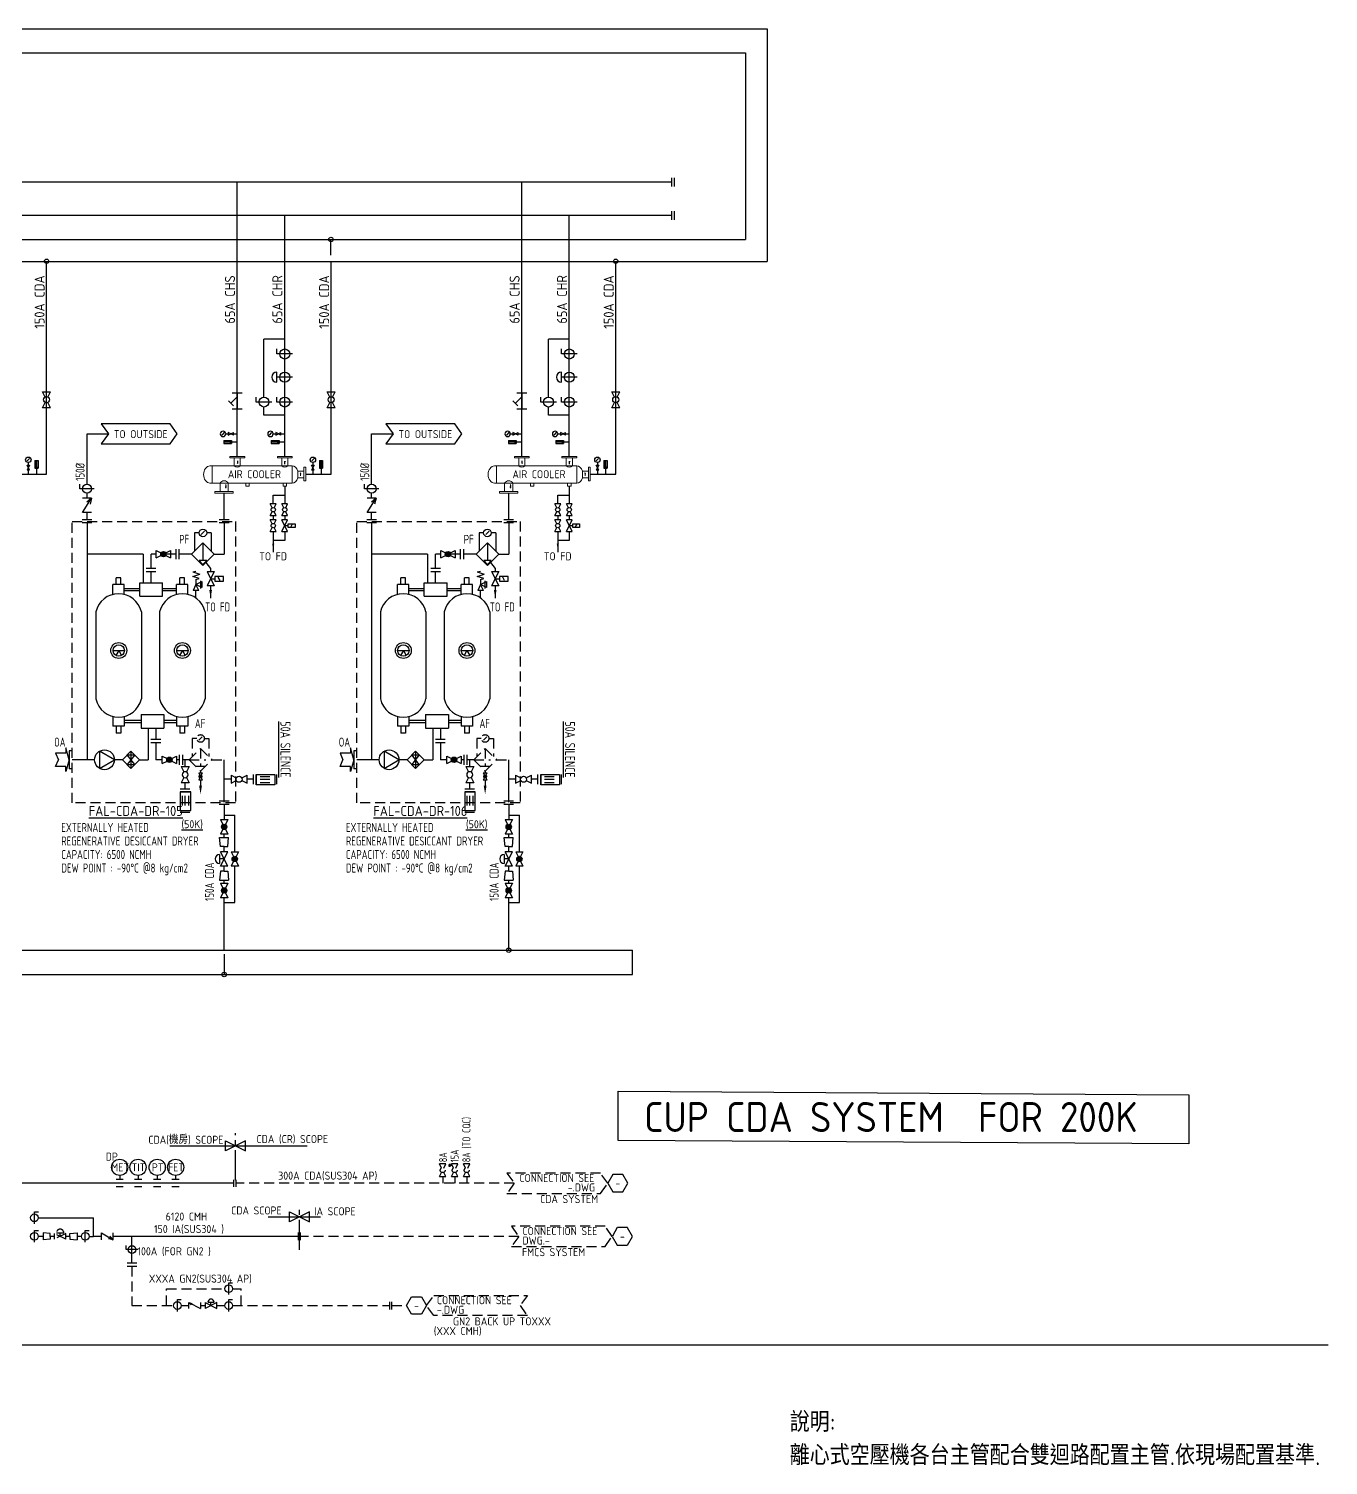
# Model space of a CAD drawing. Header units: millimetres. Extents: x -418 to 883, y -30 to 1351.
# Drawn here: x 301.4 to 626.2, y 702 to 1060.9 of the extents above; entities that cross this region are included whole.
import ezdxf
from ezdxf.enums import TextEntityAlignment as Align

# ---------------------------------------------------------------- set-up
doc = ezdxf.new("R2010")
doc.units = ezdxf.units.MM
doc.header["$LTSCALE"] = 10
for name, pattern in [('CENTER2', [1.125, 0.75, -0.125, 0.125, -0.125]), ('HIDDEN', [0.375, 0.25, -0.125]), ('PHANTOM', [2.5, 1.25, -0.25, 0.25, -0.25, 0.25, -0.25])]:
    doc.linetypes.add(name, pattern=pattern)
for name, color, linetype in [('00-1期設備+2A設備', 9, 'Continuous'), ('DETL-TXT', 4, 'Continuous'), ('G-SCOPE-MARK', 4, 'PHANTOM'), ('G-SCOPE-TEXT', 3, 'Continuous'), ('M-CWTR-VAVE', 2, 'Continuous'), ('m-eqpm-txt', 4, 'Continuous'), ('U-CDA-EQ', 22, 'Continuous'), ('U-CDA-EQ-P2', 9, 'Continuous'), ('U-CDA-EQ-TXT', 4, 'Continuous'), ('U-CDA-PIPE', 203, 'Continuous'), ('U-CDA-TXT', 3, 'Continuous'), ('U-CDA-TXT-01', 3, 'Continuous'), ('U-CDA-V', 2, 'Continuous'), ('U-CH-TXT', 3, 'Continuous'), ('U-CH-V', 2, 'Continuous'), ('U-CHW-S-PIPE', 152, 'Continuous'), ('U-CW-V', 3, 'Continuous'), ('utility', 1, 'Continuous')]:
    doc.layers.add(name, color=color, linetype=linetype)
doc.styles.add('AA-TXT', font='isocp.shx', dxfattribs={"bigfont": 'chineset.shx'})
doc.styles.get("Standard").update_dxf_attribs({"font": 'txt.shx', "bigfont": 'chineset.shx'})

# ---------------------------------------------------------------- blocks, each defined once
blk = doc.blocks.new('*U8')
for p, q in [((-25, -100), (-25, 100)), ((25, -100), (25, 100))]:
    blk.add_line(p, q)
blk = doc.blocks.new('*U10')
for p, q in [((0, -154), (0, 154)), ((0, 154), (101, 154))]:
    blk.add_line(p, q)
blk.add_circle((0, 0), 100)
blk = doc.blocks.new('*U11')
for p, q in [((-150, -75), (-150, 75)), ((-150, 75), (150, -75)), ((-150, 75), (-90, 25)), ((-150, 75), (-74, 57)), ((-90, 25), (-74, 57))]:
    blk.add_line(p, q)
blk.add_lwpolyline([(150, 75), (150, -75)])
blk = doc.blocks.new('*U9')
for p, q in [((-82, 86), (82, 86)), ((0, 0), (0, 86))]:
    blk.add_line(p, q)
for points in [[(-150, 75), (150, -75), (150, 75), (-150, -75)], [(-150, 75), (-150, -75)]]:
    blk.add_lwpolyline(points)
blk.add_arc((0, 86), 82, 0, 180)
blk = doc.blocks.new('A$Cf5804be8')
for p, q in [((1.23, 21.13), (1.41, 21.22)), ((1.93, 21.13), (1.23, 21.13)), ((1.11, 9.26), (1.82, 9.26)), ((1.82, 9.26), (1.64, 9.36))]:
    blk.add_line(p, q)
at = {"lineweight": 13}
for p, q in [((2.4, 2.4), (2.4, 2.92)), ((6.67, 2.4), (6.67, 2.92))]:
    blk.add_line(p, q, dxfattribs=at)
for points in [[(6.15, 25.87), (2.69, 25.87), (2.69, 26.34), (6.15, 26.34)], [(5.4, 25.87), (3.67, 25.87), (3.67, 24.38), (5.4, 24.38)], [(0, 19.89), (0.07, 19.89), (0.07, 22.3), (0, 22.3)], [(0.4, 22.94), (0.07, 22.94), (0.07, 19.25), (0.4, 19.25)], [(0.4, 20.34), (2.4, 20.34), (2.4, 21.85), (0.4, 21.85)], [(2.4, 22.98), (6.67, 22.98), (6.67, 22.98), (2.4, 22.98)], [(2.4, 2.92), (6.67, 2.92), (6.67, 22.98), (2.4, 22.98)], [(7.47, 20.67), (7.47, 21.52), (6.67, 21.52), (6.67, 20.67)], [(0.4, 11.08), (0.07, 11.08), (0.07, 7.38), (0.4, 7.38)], [(7.47, 11.38), (7.47, 12.22), (6.67, 12.22), (6.67, 11.38)], [(0, 8.03), (0.07, 8.03), (0.07, 10.43), (0, 10.43)], [(0.4, 8.47), (2.4, 8.47), (2.4, 9.99), (0.4, 9.99)], [(8.76, 3.65), (9.23, 3.65), (9.23, 8.24), (8.76, 8.24)], [(8.76, 4.92), (6.67, 4.92), (6.67, 6.99), (8.76, 6.99)]]:
    blk.add_lwpolyline(points, close=True, dxfattribs=at)
for centre, radius, start, end in [((1.56, 21.09), 1.13, 317.9999, 42.0001), ((1.56, 9.23), 1.13, 317.9999, 42.0001), ((7.35, 5.95), 1.24, 123.5153, 236.4847)]:
    blk.add_arc(centre, radius, start, end, dxfattribs=at)
for centre, major_axis, ratio, start_param, end_param in [((5.42, 23.17), (3.03, 0.06), 0.49682, 2.175171, 3.230259), ((3.67, 23.18), (-3.01, 0.06), 0.497223, 3.048092, 4.111036), ((4.54, 2.4), (2.13, 0), 0.751995, 3.141593, 6.283185)]:
    blk.add_ellipse(centre, major_axis=major_axis, ratio=ratio, start_param=start_param, end_param=end_param, dxfattribs=at)
at = {"linetype": 'Continuous', "style": 'AA-TXT'}
blk.add_text('AIR COOLER', height=2, rotation=90, dxfattribs=at).set_placement((5.46, 6.88))
at = {"lineweight": 13, "char_height": 0.16, "width": 2.545, "attachment_point": 1}
for s, insert in [('AIR IN', (4.12, 25.1)), ('AIR OUT', (7.02, 6.46))]:
    blk.add_mtext(s, dxfattribs=dict(at, insert=insert))
blk = doc.blocks.new('A$C589C2754')
at = {"layer": 'M-CWTR-VAVE', "color": 2}
for p, q in [((0, 2.5), (4, 0)), ((0, 0), (0, 2.5)), ((4, 0), (2.36, 0.44)), ((4, 0), (2.89, 1.28)), ((4, 0), (4, 2.5))]:
    blk.add_line(p, q, dxfattribs=at)
blk = doc.blocks.new('A$C05D23F1C')
at = {"layer": 'U-CW-V', "color": 2}
for p, q in [((1.25, 0), (1.25, 3.95)), ((1.25, 3.95), (2.5, 3.95))]:
    blk.add_line(p, q, dxfattribs=at)
blk.add_circle((1.25, 1.98), 1.25, dxfattribs=at)
blk = doc.blocks.new('A$C5D640173')
at = {"layer": 'U-CDA-V'}
for p, q in [((0, 0), (0, 2.72)), ((0.88, 0), (0.88, 2.72))]:
    blk.add_line(p, q, dxfattribs=at)
blk = doc.blocks.new('A$C63832B58')
at = {"layer": 'U-CH-V'}
for p, q in [((-0.63, 2.56), (-0.63, -0.46)), ((-0.63, 2.56), (-0.63, -0.46)), ((-0.63, 2.56), (0.63, 2.56)), ((-0.63, 2.56), (0.63, 2.56)), ((-0.25, 2.15), (0.25, 2.15)), ((-0.25, 2.15), (0.25, 2.15)), ((-0.25, 1.65), (0.25, 1.65)), ((-0.25, 1.65), (0.25, 1.65)), ((-0.25, 1.14), (0.25, 1.14)), ((-0.25, 1.14), (0.25, 1.14)), ((-0.25, 0.64), (0.25, 0.64)), ((-0.25, 0.64), (0.25, 0.64)), ((0, 2.29), (0, 0.22)), ((0, 2.29), (0, 0.22)), ((0.63, 2.56), (0.63, -0.46)), ((0.63, 2.56), (0.63, -0.46)), ((-0.63, -0.46), (0.63, -0.46)), ((-0.63, -0.46), (0.63, -0.46)), ((0, -0.46), (0, -2.69)), ((0, -0.46), (0, -2.69))]:
    blk.add_line(p, q, dxfattribs=at)
blk.add_circle((0, 0), 0.223, dxfattribs=at)
blk.add_circle((0, 0), 0.223, dxfattribs=at)
blk = doc.blocks.new('A$C66643FB5')
at = {"layer": 'U-CW-V', "color": 2}
for p, q in [((0.6, 5.11), (1.52, 6.03)), ((1.56, 3.5), (0.56, 1.5)), ((1.56, 1.5), (0.56, 3.5)), ((0.56, 3.5), (1.56, 3.5)), ((1.56, 1.5), (0.56, 1.5)), ((1.06, 4.51), (1.06, 3.5)), ((1.06, 1.5), (1.06, 0))]:
    blk.add_line(p, q, dxfattribs=at)
blk.add_circle((1.06, 5.57), 1.06, dxfattribs=at)
blk = doc.blocks.new('A$Cf42c5496')
at = {"layer": 'U-CDA-EQ'}
h = blk.add_hatch(color=22, dxfattribs=at)
edge = h.paths.add_edge_path()
edge.add_arc((-18.05, -8.19), 0.675, 0, 360)
h = blk.add_hatch(color=22, dxfattribs=at)
edge = h.paths.add_edge_path()
edge.add_arc((-16.55, -59.56), 0.675, 0, 360)
at = {"layer": 'U-CDA-EQ', "linetype": 'HIDDEN'}
h = blk.add_hatch(color=22, dxfattribs=at)
edge = h.paths.add_edge_path()
edge.add_arc((-8.78, -63.72), 0.337, 0, 360)
at = {"layer": 'U-CDA-V'}
h = blk.add_hatch(color=256, dxfattribs=at)
edge = h.paths.add_edge_path()
edge.add_arc((-2.87, -76.32), 0.675, 0, 360)
h = blk.add_hatch(color=256, dxfattribs=at)
edge = h.paths.add_edge_path()
edge.add_arc((-0.21, -84.33), 0.675, 0, 360)
h = blk.add_hatch(color=256, dxfattribs=at)
edge = h.paths.add_edge_path()
edge.add_arc((-2.87, -92.21), 0.675, 0, 360)
at = {"layer": 'DETL-TXT'}
blk.add_lwpolyline([(-14.58, 21.87), (-16.38, 24.39), (-33.6, 24.39), (-31.8, 21.87), (-33.6, 19.35), (-16.38, 19.35), (-14.58, 21.87)], dxfattribs=at)
at = {"layer": 'U-CDA-EQ'}
for p, q in [((12.27, 8.78), (12.27, 4.35)), ((9.39, 1.47), (9.39, 0.39)), ((12.27, 1.47), (12.27, 0.39)), ((9.39, -2.49), (9.39, -7.67)), ((12.27, -2.49), (12.27, -4.74)), ((12.27, -4.74), (9.39, -4.74))]:
    blk.add_line(p, q, dxfattribs=at)
at = {"layer": 'U-CDA-EQ', "color": 22, "linetype": 'HIDDEN'}
for p, q in [((-40.87, -70.32), (-40.87, 0)), ((-40.87, 0), (0, 0)), ((0, 0), (0, -70.32)), ((-9.19, -54.65), (-8.36, -53.83)), ((-11.63, -59.56), (-8.78, -56.71)), ((-10.84, -54.24), (-10.84, -58.78)), ((-9.73, -54.24), (-10.84, -54.24)), ((-8.78, -56.71), (-8.78, -61.18)), ((-8.78, -56.71), (-5.93, -59.56)), ((-7.82, -54.24), (-6.71, -54.24)), ((-6.71, -54.24), (-6.71, -58.78)), ((-11.63, -59.56), (-7.41, -59.56)), ((-11.63, -59.56), (-8.78, -62.41)), ((-8.78, -62.41), (-5.93, -59.56)), ((-5.93, -59.56), (-2.87, -59.56)), ((-10.01, -61.18), (-7.54, -61.18)), ((-9.23, -62.82), (-8.93, -63.42)), ((-9.23, -62.82), (-8.33, -62.82)), ((-8.93, -64.02), (-9.23, -64.62)), ((-8.78, -62.41), (-8.78, -62.82)), ((-8.33, -62.82), (-8.62, -63.42)), ((-8.62, -64.02), (-8.33, -64.62)), ((-8.33, -64.62), (-9.23, -64.62)), ((-8.78, -64.62), (-8.78, -65.99)), ((0, -70.32), (-40.87, -70.32))]:
    blk.add_line(p, q, dxfattribs=at)
at = {"layer": 'U-CDA-EQ', "color": 22}
for p, q in [((-37.14, -0.21), (-37.14, -59.56)), ((-10.25, -2.87), (-10.25, -7.4)), ((-9.15, -2.87), (-10.25, -2.87)), ((-8.6, -3.28), (-7.77, -2.45)), ((-6.12, -2.87), (-7.23, -2.87)), ((-6.12, -2.87), (-6.12, -7.4)), ((-2.87, -0.21), (-2.87, -8.19)), ((-14.9, -9.41), (-14.9, -6.97)), ((-14.1, -9.41), (-14.1, -6.97)), ((-8.19, -5.34), (-11.04, -8.19)), ((-5.34, -8.19), (-8.19, -5.34)), ((-8.19, -5.34), (-8.19, -9.8)), ((-23.15, -8.19), (-37.14, -8.19)), ((-23.15, -8.19), (-23.15, -15.31)), ((-21.15, -11.81), (-21.15, -8.19)), ((-19.85, -8.19), (-21.15, -8.19)), ((-19.85, -9.09), (-19.85, -7.29)), ((-19.85, -7.29), (-18.66, -7.89)), ((-19.85, -9.09), (-18.66, -8.49)), ((-14.9, -8.19), (-18.26, -8.19)), ((-17.45, -7.89), (-16.25, -7.29)), ((-17.45, -8.49), (-16.25, -9.09)), ((-16.25, -7.29), (-16.25, -9.09)), ((-11.04, -8.19), (-14.1, -8.19)), ((-8.19, -11.04), (-11.04, -8.19)), ((-7.24, -9.8), (-9.14, -9.8)), ((-9.14, -9.8), (-8.19, -10.75)), ((-5.34, -8.19), (-8.19, -11.04)), ((-7.24, -9.8), (-8.19, -10.75)), ((-7.44, -10.29), (-6.25, -11.73)), ((-5.34, -8.19), (-2.87, -8.19)), ((-29.83, -15.79), (-29.83, -14.08)), ((-28.69, -14.08), (-29.83, -14.08)), ((-28.69, -15.79), (-28.69, -14.08)), ((-19.92, -11.81), (-22.37, -11.81)), ((-19.92, -12.6), (-22.37, -12.6)), ((-21.15, -15.31), (-21.15, -12.6)), ((-13.91, -15.79), (-13.91, -14.08)), ((-12.78, -14.08), (-13.91, -14.08)), ((-12.78, -15.79), (-12.78, -14.08)), ((-10.73, -12.64), (-9.92, -12.4)), ((-10.73, -12.64), (-8.99, -13.19)), ((-10.73, -13.75), (-8.99, -13.19)), ((-9.1, -14.31), (-10.73, -13.75)), ((-9.91, -14.55), (-9.1, -14.31)), ((-5.35, -12.52), (-7.15, -16.12)), ((-7.15, -12.52), (-5.35, -16.12)), ((-7.15, -12.52), (-5.35, -12.52)), ((-6.25, -11.73), (-6.25, -12.52)), ((-6.25, -14.32), (-5.17, -14.32)), ((-3.02, -13.73), (-5.17, -13.73)), ((-5.17, -13.73), (-5.17, -14.92)), ((-3.9, -14.76), (-4.38, -13.93)), ((-3.02, -14.92), (-3.02, -13.73)), ((-30.68, -18.24), (-30.68, -15.79)), ((-27.84, -15.79), (-30.68, -15.79)), ((-27.84, -18.24), (-27.84, -15.79)), ((-27.84, -16.73), (-23.99, -16.73)), ((-27.84, -17.3), (-23.99, -17.3)), ((-23.99, -15.31), (-18.3, -15.31)), ((-23.99, -18.72), (-23.99, -15.31)), ((-18.3, -18.72), (-18.3, -15.31)), ((-18.3, -16.73), (-14.77, -16.73)), ((-18.3, -17.3), (-14.77, -17.3)), ((-14.77, -18.24), (-14.77, -15.79)), ((-11.92, -15.79), (-14.77, -15.79)), ((-11.92, -18.24), (-11.92, -15.79)), ((-9.91, -15.78), (-10.64, -17.23)), ((-9.19, -17.23), (-10.64, -17.23)), ((-9.91, -14.55), (-9.91, -15.78)), ((-9.91, -15.78), (-8.46, -15.06)), ((-9.19, -17.23), (-9.91, -15.78)), ((-8.46, -16.51), (-9.91, -15.78)), ((-9.91, -19.15), (-9.91, -17.23)), ((-8.82, -14.87), (-8.82, -16.75)), ((-8.46, -15.06), (-8.46, -16.51)), ((-5.35, -16.12), (-7.15, -16.12)), ((-6.25, -16.12), (-6.25, -19.19)), ((-5.17, -14.92), (-3.02, -14.92)), ((-23.99, -18.72), (-18.3, -18.72)), ((-34.95, -22.61), (-34.95, -44.36)), ((-23.57, -22.61), (-23.57, -44.36)), ((-19, -22.61), (-19, -44.36)), ((-7.62, -22.61), (-7.62, -44.36)), ((-30.64, -32.25), (-27.8, -32.25)), ((-29.22, -32.25), (-29.93, -33.49)), ((-29.22, -32.25), (-28.51, -33.49)), ((-14.73, -32.25), (-11.88, -32.25)), ((-13.31, -32.25), (-14.02, -33.49)), ((-13.31, -32.25), (-12.6, -33.49)), ((-30.68, -48.74), (-30.68, -51.19)), ((-27.84, -48.74), (-27.84, -51.19)), ((-27.84, -49.68), (-23.65, -49.68)), ((-23.65, -48.26), (-17.96, -48.26)), ((-23.65, -48.26), (-23.65, -51.67)), ((-17.96, -48.26), (-17.96, -51.67)), ((-17.96, -49.68), (-14.77, -49.68)), ((-14.77, -48.74), (-14.77, -51.19)), ((-11.92, -48.74), (-11.92, -51.19)), ((-27.84, -51.19), (-30.68, -51.19)), ((-29.83, -51.19), (-29.83, -52.9)), ((-28.69, -52.9), (-29.83, -52.9)), ((-28.69, -51.19), (-28.69, -52.9)), ((-27.84, -50.25), (-23.65, -50.25)), ((-23.65, -51.67), (-17.96, -51.67)), ((-21.83, -51.67), (-21.83, -59.56)), ((-19.96, -51.67), (-19.96, -54.5)), ((-17.96, -50.25), (-14.77, -50.25)), ((-11.92, -51.19), (-14.77, -51.19)), ((-13.91, -51.19), (-13.91, -52.9)), ((-12.78, -52.9), (-13.91, -52.9)), ((-12.78, -51.19), (-12.78, -52.9)), ((-42.43, -56.61), (-42.43, -57.92)), ((-41.63, -59.56), (-42.43, -56.61)), ((-40.87, -57.29), (-41.63, -57.29)), ((-41.63, -57.29), (-41.63, -61.84)), ((-18.74, -54.5), (-21.18, -54.5)), ((-18.74, -55.29), (-21.18, -55.29)), ((-19.96, -55.29), (-19.96, -59.56)), ((-42.43, -57.92), (-45, -57.92)), ((-45, -57.92), (-44.32, -59.56)), ((-45, -61.21), (-44.32, -59.56)), ((-41.63, -59.56), (-42.43, -62.52)), ((-35.25, -59.56), (-40.87, -59.56)), ((-28.3, -59.56), (-30.32, -59.56)), ((-28.3, -59.56), (-26.17, -57.43)), ((-28.3, -59.56), (-26.17, -61.7)), ((-27.09, -58.35), (-25.24, -58.35)), ((-25.24, -60.78), (-27.09, -58.35)), ((-25.24, -58.35), (-27.09, -60.78)), ((-27.09, -60.78), (-25.24, -60.78)), ((-26.17, -57.43), (-26.17, -61.7)), ((-26.17, -57.43), (-24.03, -59.56)), ((-26.17, -61.7), (-24.03, -59.56)), ((-24.03, -59.56), (-21.83, -59.56)), ((-18.35, -59.56), (-19.96, -59.56)), ((-18.35, -58.66), (-17.15, -59.26)), ((-18.35, -60.46), (-18.35, -58.66)), ((-18.35, -60.46), (-17.15, -59.87)), ((-15.94, -59.26), (-14.75, -58.66)), ((-15.94, -59.87), (-14.75, -60.46)), ((-14.75, -58.66), (-14.75, -60.46)), ((-14.02, -59.56), (-14.75, -59.56)), ((-14.02, -60.79), (-14.02, -58.34)), ((-13.23, -60.79), (-13.23, -58.34)), ((-11.63, -59.56), (-13.23, -59.56)), ((-2.87, -70.11), (-2.87, -59.56)), ((-42.43, -61.21), (-45, -61.21)), ((-42.43, -62.52), (-42.43, -61.21)), ((-40.87, -61.84), (-41.63, -61.84))]:
    blk.add_line(p, q, dxfattribs=at)
at = {"layer": 'U-CDA-EQ'}
blk.add_lwpolyline([(9.39, 4.35), (9.39, 6.51), (12.27, 6.51)], dxfattribs=at)
blk.add_lwpolyline([(9.39, -7.17, 0, 0.531, 0), (9.39, -5.57, 0, 0, 0)], format="xyseb", dxfattribs=at)
at = {"layer": 'U-CDA-EQ', "color": 22}
blk.add_lwpolyline([(-6.25, -19.16, 0, 0.664, 0), (-6.25, -17.17, 0, 0, 0)], format="xyseb", dxfattribs=at)
blk.add_lwpolyline([(-30.32, -59.56), (-34.02, -57.43), (-34.02, -61.7)], close=True, dxfattribs=at)
at = {"layer": 'U-CDA-EQ', "color": 22, "linetype": 'HIDDEN'}
blk.add_lwpolyline([(-8.78, -68.15, 0, 0.72, 0), (-8.78, -65.99, 0, 0, 0)], format="xyseb", dxfattribs=at)
at = {"layer": 'U-CDA-EQ', "color": 22}
for centre, radius in [((-8.19, -2.87), 0.956), ((-18.05, -8.19), 0.675), ((-29.22, -32.25), 1.99), ((-29.22, -32.25), 1.42), ((-13.31, -32.25), 1.99), ((-13.31, -32.25), 1.42), ((-32.78, -59.56), 2.47), ((-16.55, -59.56), 0.675)]:
    blk.add_circle(centre, radius, dxfattribs=at)
at = {"layer": 'U-CDA-EQ', "color": 22, "linetype": 'HIDDEN'}
for centre, radius in [((-8.78, -54.24), 0.956), ((-8.78, -63.72), 0.337)]:
    blk.add_circle(centre, radius, dxfattribs=at)
at = {"layer": 'U-CDA-EQ', "color": 22}
for centre, start, end in [((-29.26, -23.89), 12.6804, 167.3196), ((-13.31, -23.89), 12.6804, 167.3196), ((-29.26, -43.08), 192.6804, 347.3196), ((-13.31, -43.08), 192.6804, 347.3196)]:
    blk.add_arc(centre, 5.83, start, end, dxfattribs=at)
at = {"layer": 'U-CDA-PIPE'}
for p, q in [((23.87, 11.83), (23.87, 64.94)), ((17.52, 11.83), (23.87, 11.83)), ((-2.87, 0.4), (-2.87, 7.02)), ((-2.87, -70.72), (-2.87, -74.52)), ((-2.87, -73.42), (-0.17, -73.42)), ((-0.17, -82.53), (-0.17, -73.42)), ((-2.87, -79), (-2.87, -78.12)), ((-2.87, -82.53), (-2.87, -81.25)), ((-2.87, -87.41), (-2.87, -86.13)), ((-0.17, -95.24), (-0.17, -86.13)), ((-2.87, -90.41), (-2.87, -89.66)), ((-2.87, -107.13), (-2.87, -94.01)), ((-2.87, -95.24), (-0.17, -95.24))]:
    blk.add_line(p, q, dxfattribs=at)
at = {"layer": 'U-CDA-PIPE', "color": 3}
for p, q in [((-37.14, 9.27), (-37.14, 21.87)), ((-37.14, 21.87), (-31.8, 21.87)), ((-37.14, 5.81), (-37.14, 7.02)), ((-37.14, 0.4), (-37.14, 2.21))]:
    blk.add_line(p, q, dxfattribs=at)
at = {"layer": 'U-CDA-V'}
for p, q in [((23.54, 31.07), (22.87, 32.4)), ((22.87, 32.4), (24.87, 32.4)), ((24.21, 31.07), (24.87, 32.4)), ((-1.82, 30.15), (-0.56, 28.88)), ((-1.82, 30.15), (-0.56, 28.88)), ((0.4, 31.1), (-1.19, 29.52)), ((1.65, 32.02), (-0.83, 32.02)), ((0.4, 32.02), (0.4, 28.02)), ((22.87, 28.4), (23.54, 29.72)), ((24.87, 28.4), (24.21, 29.72)), ((1.65, 28.02), (-0.83, 28.02)), ((24.87, 28.4), (22.87, 28.4)), ((9.15, 3.39), (8.67, 4.35)), ((10.11, 4.35), (8.67, 4.35)), ((9.64, 3.39), (10.11, 4.35)), ((12.99, 4.35), (11.55, 4.35)), ((12.03, 3.39), (11.55, 4.35)), ((12.52, 3.39), (12.99, 4.35)), ((8.67, 1.47), (9.15, 2.42)), ((8.67, 1.47), (10.11, 1.47)), ((10.11, 0.39), (8.67, 0.39)), ((9.15, -0.57), (8.67, 0.39)), ((10.11, 1.47), (9.64, 2.42)), ((9.64, -0.57), (10.11, 0.39)), ((11.55, 1.47), (12.03, 2.42)), ((11.55, 1.47), (12.99, 1.47)), ((12.99, -2.49), (11.55, 0.39)), ((11.55, -2.49), (12.99, 0.39)), ((12.99, 0.39), (11.55, 0.39)), ((12.99, 1.47), (12.52, 2.42)), ((8.67, -2.49), (9.15, -1.54)), ((8.67, -2.49), (10.11, -2.49)), ((10.11, -2.49), (9.64, -1.54)), ((11.55, -2.49), (12.99, -2.49)), ((12.27, -1.05), (13.14, -1.05)), ((13.14, -0.58), (14.85, -0.58)), ((13.14, -1.53), (13.14, -0.58)), ((14.85, -1.53), (13.14, -1.53)), ((14.15, -0.7), (13.77, -1.36)), ((14.85, -0.58), (14.85, -1.53)), ((-3.77, -74.52), (-3.18, -75.72)), ((-3.77, -74.52), (-1.97, -74.52)), ((-1.97, -74.52), (-2.57, -75.72)), ((-3.18, -76.92), (-3.77, -78.12)), ((-1.97, -78.12), (-3.77, -78.12)), ((-2.57, -76.92), (-1.97, -78.12)), ((-3.78, -81.25), (-4, -79)), ((-4, -79), (-1.75, -79)), ((-2.87, -81.25), (-3.78, -81.25)), ((-3.77, -86.13), (-1.97, -82.53)), ((-1.97, -86.13), (-3.77, -82.53)), ((-3.77, -82.53), (-3.77, -82.53)), ((-1.97, -82.53), (-3.77, -82.53)), ((-2.87, -81.25), (-1.97, -81.25)), ((-1.97, -81.25), (-1.75, -79)), ((-1.11, -82.53), (0.69, -82.53)), ((-1.11, -82.53), (-0.51, -83.73)), ((0.69, -82.53), (0.1, -83.73)), ((-4.01, -83.21), (-4.01, -85.47)), ((-2.87, -84.33), (-4.01, -84.33)), ((-1.97, -86.13), (-3.77, -86.13)), ((-0.51, -84.93), (-1.11, -86.13)), ((0.69, -86.13), (-1.11, -86.13)), ((0.1, -84.93), (0.69, -86.13)), ((-3.78, -87.41), (-4, -89.66)), ((-4, -89.66), (-1.75, -89.66)), ((-2.87, -87.41), (-3.78, -87.41)), ((-2.87, -87.41), (-1.97, -87.41)), ((-1.97, -87.41), (-1.75, -89.66)), ((-3.77, -90.41), (-1.97, -90.41)), ((-3.77, -90.41), (-3.18, -91.6)), ((-3.18, -92.81), (-3.77, -94.01)), ((-1.97, -90.41), (-2.57, -91.6)), ((-2.57, -92.81), (-1.97, -94.01)), ((-1.97, -94.01), (-3.77, -94.01))]:
    blk.add_line(p, q, dxfattribs=at)
for centre, radius in [((23.87, 30.4), 0.75), ((9.39, 2.91), 0.54), ((12.27, 2.91), 0.54), ((9.39, -1.05), 0.54), ((-2.87, -76.32), 0.675), ((-0.21, -84.33), 0.675), ((-2.87, -92.21), 0.675)]:
    blk.add_circle(centre, radius, dxfattribs=at)
blk.add_arc((-4.01, -84.34), 1.13, 90, 270, dxfattribs=at)
at = {"layer": 'U-CHW-S-PIPE'}
for p, q in [((0.41, 16.25), (0.41, 84.76)), ((12.27, 16.25), (12.27, 76.43)), ((7.08, 31.07), (7.08, 45.51)), ((12.27, 45.51), (7.08, 45.51)), ((7.08, 26.55), (7.08, 28.57)), ((12.27, 26.55), (7.08, 26.55))]:
    blk.add_line(p, q, dxfattribs=at)
at = {"layer": 'U-CW-V', "color": 2}
for p, q in [((10.3, 34.78), (10.3, 37.29)), ((14.25, 36.03), (10.3, 36.03))]:
    blk.add_line(p, q, dxfattribs=at)
blk.add_circle((12.27, 36.03), 1.25, dxfattribs=at)
blk.add_arc((10.3, 36.03), 1.25, 90, 270, dxfattribs=at)
at = {"layer": 'U-CDA-EQ', "rotation": 270}
blk.add_blockref('A$Cf5804be8', (-8.82, 16.25), dxfattribs=at)
at = {"layer": 'U-CDA-TXT', "yscale": 0.9000000000000044, "rotation": 90}
for name, p, xscale, zscale in [('A$C05D23F1C', (-35.36, 7.02), 0.9000000000000044, 0.9000000000000044), ('A$C589C2754', (-36.01, 2.21), 0.9000000000000044, 0.9000000000000044), ('A$C5D640173', (-35.92, -0.4), 0.9000000000000044, 0.9000000000000044), ('A$C5D640173', (-1.65, -0.4), 0.9000000000000044, 0.9000000000000044), ('A$C5D640173', (-1.65, -69.92), -0.9000000000000044, 0.9000000000000015)]:
    blk.add_blockref(name, p, dxfattribs=dict(at, xscale=xscale, zscale=zscale))
at = {"layer": 'U-CDA-V', "linetype": 'HIDDEN', "rotation": 90}
for p in [(14.25, 40.57), (9.06, 28.57), (14.25, 28.57)]:
    blk.add_blockref('A$C05D23F1C', p, dxfattribs=at)
at = {"layer": 'U-CDA-V', "xscale": -0.6399999999999879, "yscale": 0.6399999999999879, "zscale": 0.6399999999999864, "rotation": 90}
for name, p in [('A$C66643FB5', (0.41, 22.55)), ('A$C66643FB5', (12.27, 22.55)), ('A$C63832B58', (-1.31, 19.84)), ('A$C63832B58', (10.55, 19.84))]:
    blk.add_blockref(name, p, dxfattribs=at)
at = {"layer": 'U-CDA-V', "xscale": 0.6399999999999864, "yscale": 0.6399999999999864, "zscale": 0.6399999999999864}
for name, p in [('A$C66643FB5', (18.63, 11.83)), ('A$C63832B58', (21.34, 13.55))]:
    blk.add_blockref(name, p, dxfattribs=at)
at = {"layer": 'U-CDA-EQ', "color": 22, "style": 'AA-TXT', "width": 0.8}
for s, p in [('PF', (-14.12, -5.61)), ('TO FD', (-7.62, -22.5)), ('OA', (-45.37, -56.27))]:
    blk.add_text(s, height=2.25, dxfattribs=at).set_placement(p)
blk.add_text('AF', height=2.25, dxfattribs=at).set_placement((-8.88, -50.48), align=Align.MIDDLE_CENTER)
at = {"layer": 'U-CDA-EQ-TXT', "color": 3, "style": 'AA-TXT', "width": 0.8}
for s, p in [('EXTERNALLY HEATED', (-43.58, -77.6)), ('REGENERATIVE DESICCANT DRYER', (-43.58, -80.98)), ('CAPACITY: 6500 NCMH', (-43.58, -84.35)), ('DEW POINT : -90%%DC @8 kg/cm2', (-43.58, -87.73))]:
    blk.add_text(s, height=2.25, dxfattribs=at).set_placement(p)
at = {"layer": 'U-CDA-TXT', "linetype": 'Continuous', "style": 'AA-TXT'}
blk.add_text('TO OUTSIDE', height=2, dxfattribs=at).set_placement((-30.45, 20.8))
at = {"layer": 'U-CDA-TXT', "style": 'AA-TXT', "width": 0.8}
blk.add_text('150%%C', height=2.25, rotation=90, dxfattribs=at).set_placement((-37.75, 10.14))
blk.add_text('150A CDA', height=2.25, rotation=90, dxfattribs=at).set_placement((-6.53, -90.03), align=Align.MIDDLE_CENTER)
at = {"layer": 'U-CDA-TXT-01', "style": 'AA-TXT'}
for s, p in [('65A CHS', (-0.16, 49.41)), ('65A CHR', (11.69, 49.4)), ('150A CDA', (23.37, 48.14))]:
    blk.add_text(s, height=2.5, rotation=90, dxfattribs=at).set_placement(p)
at = {"layer": 'U-CH-TXT', "style": 'AA-TXT'}
blk.add_text('TO FD', height=2, dxfattribs=at).set_placement((5.9, -9.72))
blk = doc.blocks.new('A$C8d007237')
at = {"layer": '00-1期設備+2A設備', "color": 1}
for p, q in [((1.68, 1.39), (0, 1.39)), ((1.71, 2.39), (3.04, 1.73)), ((1.71, 2.39), (1.71, 0.39)), ((1.71, 0.39), (3.04, 1.06)), ((4.38, 1.73), (5.71, 2.39)), ((4.38, 1.06), (5.71, 0.39)), ((5.71, 0.39), (5.71, 2.39)), ((7.21, 1.39), (5.71, 1.39)), ((7.21, 2.61), (7.21, 0.18)), ((8, 2.61), (8, 0.18)), ((13.07, 2.61), (13.07, 0.18))]:
    blk.add_line(p, q, dxfattribs=at)
at = {"layer": '00-1期設備+2A設備'}
for p, q in [((8.97, 2.11), (11.4, 2.11)), ((8.97, 1.43), (11.4, 1.43)), ((8.97, 0.59), (11.4, 0.59))]:
    blk.add_line(p, q, dxfattribs=at)
at = {"layer": '00-1期設備+2A設備', "color": 1}
blk.add_lwpolyline([(8, 2.61), (12.69, 2.61), (12.69, 0), (8, 0)], close=True, dxfattribs=at)
blk.add_circle((3.71, 1.39), 0.75, dxfattribs=at)
blk = doc.blocks.new('A$C50ef0352')
at = {"layer": '00-1期設備+2A設備', "xscale": -1, "rotation": 89.99999649708444}
blk.add_blockref('A$C8d007237', (-11.23, 10.75), dxfattribs=at)
at = {"layer": '00-1期設備+2A設備'}
blk.add_blockref('A$C8d007237', (-2.87, 4.51), dxfattribs=at)
at = {"layer": '00-1期設備+2A設備', "color": 1, "style": 'AA-TXT', "width": 0.8}
blk.add_text('%%U50A SILENCE', height=2.5, rotation=270, dxfattribs=at).set_placement((11.21, 20.34))

msp = doc.modelspace()

# ---------------------------------------------------------------- linework, layer by layer
at = {"layer": 'G-SCOPE-MARK', "linetype": 'CENTER2'}
for p, q in [((353.1, 773.23), (353.1, 785.03)), ((369.1, 755.84), (369.1, 766.36))]:
    msp.add_line(p, q, dxfattribs=at)
at = {"layer": 'G-SCOPE-MARK', "linetype": 'Continuous'}
for p, q in [((336.71, 781.87), (371, 781.87)), ((361.21, 764.06), (374.32, 764.06))]:
    msp.add_line(p, q, dxfattribs=at)
for points in [[(355.6, 783.12), (350.6, 780.62), (350.6, 783.12), (355.6, 780.62)], [(371.6, 765.31), (366.6, 762.81), (366.6, 765.31), (371.6, 762.81)]]:
    msp.add_lwpolyline(points, close=True, dxfattribs=at)
at = {"layer": 'U-CDA-EQ-P2', "color": 1}
msp.add_line((-49.94, 732.14), (626.25, 732.14), dxfattribs=at)
at = {"layer": 'U-CDA-PIPE'}
for p, q in [((33.19, 1060.92), (485.99, 1060.92)), ((485.99, 1060.92), (485.99, 1002.78)), ((27.81, 1054.92), (480.61, 1054.92)), ((480.61, 1054.92), (480.61, 1008.27)), ((22.77, 1008.27), (480.61, 1008.27)), ((376.94, 1004.35), (376.94, 1008.27)), ((22.77, 1002.78), (485.99, 1002.78)), ((-1.16, 830.71), (452.36, 830.71)), ((350.25, 829.68), (350.25, 824.64)), ((452.36, 824.64), (452.36, 830.71)), ((2.84, 824.64), (452.36, 824.64)), ((352.61, 772.48), (104.88, 772.48)), ((303.79, 763.85), (317.56, 763.85)), ((317.56, 759.21), (317.56, 763.85)), ((316.48, 759.21), (317.56, 759.21)), ((319.6, 759.21), (317.56, 759.21)), ((323.56, 759.21), (322.48, 759.21)), ((368.83, 759.21), (323.56, 759.21)), ((327.21, 752.5), (327.21, 759.21))]:
    msp.add_line(p, q, dxfattribs=at)
at = {"layer": 'U-CDA-PIPE', "color": 1, "linetype": 'HIDDEN'}
for p, q in [((405.67, 777.33), (404.07, 777.33)), ((404.6, 776.26), (404.07, 777.33)), ((405.14, 776.26), (405.67, 777.33)), ((406.83, 777.18), (406.51, 777.18)), ((406.51, 776.67), (406.51, 777.18)), ((406.83, 776.67), (406.51, 776.67)), ((407.27, 776.93), (406.65, 776.93)), ((407.6, 776.26), (407.07, 777.33)), ((408.67, 777.33), (407.07, 777.33)), ((408.14, 776.26), (408.67, 777.33)), ((411.67, 777.33), (410.07, 777.33)), ((410.6, 776.26), (410.07, 777.33)), ((411.14, 776.26), (411.67, 777.33)), ((422.74, 772.48), (353.18, 772.48)), ((404.07, 774.13), (404.6, 775.19)), ((404.07, 774.13), (405.67, 774.13)), ((404.87, 774.13), (404.87, 772.48)), ((405.67, 774.13), (405.14, 775.19)), ((407.07, 774.13), (407.6, 775.19)), ((407.07, 774.13), (408.67, 774.13)), ((407.87, 774.13), (407.87, 772.48)), ((408.67, 774.13), (408.14, 775.19)), ((410.07, 774.13), (410.6, 775.19)), ((410.07, 774.13), (411.67, 774.13)), ((410.87, 774.13), (410.87, 772.48)), ((411.67, 774.13), (411.14, 775.19)), ((304.98, 759.21), (303.79, 759.21)), ((304.98, 760.12), (304.98, 758.31)), ((306.78, 759.94), (304.98, 760.12)), ((306.78, 758.49), (304.98, 758.31)), ((306.78, 759.21), (306.78, 759.94)), ((306.78, 759.21), (306.78, 758.49)), ((307.8, 759.21), (306.78, 759.21)), ((310.68, 759.93), (307.8, 758.49)), ((310.68, 758.49), (307.8, 759.93)), ((307.8, 758.49), (307.8, 759.93)), ((308.34, 760.12), (310.16, 760.12)), ((309.24, 759.21), (309.24, 760.12)), ((310.68, 758.49), (310.68, 759.93)), ((311.71, 759.21), (310.68, 759.21)), ((311.71, 759.94), (313.51, 760.12)), ((311.71, 759.21), (311.71, 759.94)), ((311.71, 759.21), (311.71, 758.49)), ((311.71, 758.49), (313.51, 758.31)), ((313.51, 760.12), (313.51, 758.31)), ((314.56, 759.21), (313.51, 759.21)), ((423.87, 759.21), (369.31, 759.21)), ((327.21, 751.71), (327.21, 741.93)), ((335.84, 746.14), (350.43, 746.14)), ((335.84, 741.93), (335.84, 746.14)), ((352.35, 746.14), (354.53, 746.14)), ((354.53, 741.93), (354.53, 746.14)), ((327.21, 741.93), (337.61, 741.93)), ((339.53, 741.93), (341.45, 741.93)), ((344.33, 741.93), (345.52, 741.93)), ((348.4, 741.93), (350.43, 741.93)), ((352.35, 741.93), (391.65, 741.93)), ((392.13, 741.93), (395.8, 741.93))]:
    msp.add_line(p, q, dxfattribs=at)
for points in [[(446.14, 772.48), (444.34, 775), (420.94, 775), (422.74, 772.48), (420.94, 769.96), (444.34, 769.96), (446.14, 772.48)], [(447.27, 759.21), (445.47, 761.73), (422.07, 761.73), (423.87, 759.21), (422.07, 756.69), (445.47, 756.69), (447.27, 759.21)], [(400.84, 741.93), (402.64, 744.45), (426.04, 744.45), (424.24, 741.93), (426.04, 739.41), (402.64, 739.41), (400.84, 741.93)]]:
    msp.add_lwpolyline(points, dxfattribs=at)
for points in [[(446.14, 772.48), (447.4, 770.3), (449.92, 770.3), (451.18, 772.48), (449.92, 774.67), (447.4, 774.67)], [(447.27, 759.21), (448.53, 757.03), (451.05, 757.03), (452.31, 759.21), (451.05, 761.4), (448.53, 761.4)], [(400.84, 741.93), (399.58, 739.75), (397.06, 739.75), (395.8, 741.93), (397.06, 744.11), (399.58, 744.11)]]:
    msp.add_lwpolyline(points, close=True, dxfattribs=at)
at = {"layer": 'U-CDA-PIPE'}
for centre in [(376.94, 1008.27), (305.86, 1002.84), (448.13, 1002.84), (421.38, 830.71), (350.25, 824.64)]:
    msp.add_circle(centre, 0.548, dxfattribs=at)
at = {"layer": 'U-CDA-PIPE', "color": 1, "linetype": 'HIDDEN'}
for centre in [(404.87, 775.73), (407.87, 775.73), (410.87, 775.73)]:
    msp.add_circle(centre, 0.6, dxfattribs=at)
msp.add_arc((309.25, 760.12), 0.906, 0, 180, dxfattribs=at)
at = {"layer": 'U-CDA-TXT'}
msp.add_lwpolyline([(448.71, 795.45), (591.39, 794.58), (591.39, 782.3), (448.71, 783.17)], close=True, dxfattribs=at)
at = {"layer": 'U-CDA-V'}
for p, q in [((462.15, 1021.51), (462.15, 1023.69)), ((462.86, 1021.51), (462.86, 1023.69)), ((462.15, 1013.18), (462.15, 1015.35)), ((462.86, 1013.18), (462.86, 1015.35)), ((323.24, 773.48), (325.04, 773.48)), ((323.24, 771.68), (325.04, 771.68)), ((324.14, 774.45), (324.14, 773.48)), ((327.83, 773.48), (329.63, 773.48)), ((327.83, 771.68), (329.63, 771.68)), ((328.73, 774.45), (328.73, 773.48)), ((332.62, 773.48), (334.42, 773.48)), ((332.62, 771.68), (334.42, 771.68)), ((333.52, 774.45), (333.52, 773.48)), ((337.21, 773.48), (339.01, 773.48)), ((337.21, 771.68), (339.01, 771.68)), ((338.11, 774.45), (338.11, 773.48)), ((352.61, 773.36), (352.61, 771.61)), ((353.18, 773.36), (353.18, 771.61)), ((319.6, 760.12), (322.48, 758.31)), ((319.6, 758.31), (319.6, 760.12)), ((322.48, 758.31), (321.3, 758.63)), ((322.48, 758.31), (321.68, 759.24)), ((322.48, 758.31), (322.48, 760.12)), ((328.43, 752.5), (325.99, 752.5)), ((328.43, 751.71), (325.99, 751.71))]:
    msp.add_line(p, q, dxfattribs=at)
for centre in [(324.14, 776.46), (328.73, 776.46), (333.52, 776.46), (338.11, 776.46)]:
    msp.add_circle(centre, 2.02, dxfattribs=at)
at = {"layer": 'U-CHW-S-PIPE'}
for p, q in [((462.15, 1022.6), (18.9, 1022.6)), ((462.15, 1014.27), (18.9, 1014.27))]:
    msp.add_line(p, q, dxfattribs=at)

# ---------------------------------------------------------------- block references
at = {"layer": '00-1期設備+2A設備', "xscale": -1, "rotation": 89.99999649708444}
msp.add_blockref('A$C8d007237', (413.03, 878.27), dxfattribs=at)
at = {"layer": '00-1期設備+2A設備'}
msp.add_blockref('A$C8d007237', (421.38, 872.03), dxfattribs=at)
at = {"layer": 'U-CDA-EQ-P2'}
for name, p in [('A$Cf42c5496', (281.98, 937.84)), ('A$Cf42c5496', (353.12, 937.84)), ('A$Cf42c5496', (424.26, 937.84)), ('A$C50ef0352', (353.12, 867.52))]:
    msp.add_blockref(name, p, dxfattribs=at)
at = {"layer": 'U-CDA-PIPE', "color": 1, "linetype": 'HIDDEN', "xscale": 0.009600000000000001, "yscale": 0.009600000000000001, "zscale": 0.009600000000000001}
for name, p in [('*U10', (351.39, 746.14)), ('*U10', (338.57, 741.93)), ('*U9', (346.96, 741.93)), ('*U10', (351.39, 741.93)), ('*U11', (342.89, 741.93))]:
    msp.add_blockref(name, p, dxfattribs=at)
at = {"layer": 'U-CDA-V', "xscale": 0.009600000000000001, "yscale": 0.009600000000000001, "zscale": 0.009600000000000001}
for name, p in [('*U10', (302.83, 763.85)), ('*U10', (302.83, 759.21)), ('*U10', (315.52, 759.21)), ('*U8', (369.07, 759.21)), ('*U8', (391.89, 741.93))]:
    msp.add_blockref(name, p, dxfattribs=at)
at = {"layer": 'U-CDA-V', "xscale": 0.009600000000000001, "yscale": 0.009600000000000001, "zscale": 0.009600000000000001, "rotation": 89.99999999999999}
msp.add_blockref('*U10', (327.21, 755.92), dxfattribs=at)

# ---------------------------------------------------------------- texts
at = {"layer": '00-1期設備+2A設備', "color": 1, "style": 'AA-TXT', "width": 0.8}
msp.add_text('%%U50A SILENCE', height=2.5, rotation=270, dxfattribs=at).set_placement((435.47, 887.85))
at = {"layer": 'G-SCOPE-TEXT', "style": 'AA-TXT'}
for s, p in [('CDA(機房) SCOPE', (331.3, 783.35)), ('CDA (CR) SCOPE', (358.35, 783.52)), ('IA SCOPE', (372.77, 765.47))]:
    msp.add_text(s, height=2, dxfattribs=at).set_placement(p, align=Align.MIDDLE_LEFT)
msp.add_text('CDA SCOPE', height=2, rotation=360, dxfattribs=at).set_placement((352, 765.68), align=Align.MIDDLE_LEFT)
at = {"layer": 'm-eqpm-txt', "style": 'AA-TXT'}
for s, height, p in [('%%UFAL-CDA-DR-105', 2.5, (316.41, 864.25)), ('%%UFAL-CDA-DR-106', 2.5, (387.55, 864.25)), ('%%U(50K)', 2, (339.57, 861.18)), ('%%U(50K)', 2, (410.7, 861.18))]:
    msp.add_text(s, height=height, dxfattribs=at).set_placement(p)
at = {"layer": 'U-CDA-PIPE', "color": 1, "linetype": 'HIDDEN', "style": 'AA-TXT', "width": 0.8}
for s, p in [('8A (TO CQC)', (411.8, 777.74)), ('8A', (405.95, 777.74)), ('15A', (408.85, 777.74))]:
    msp.add_text(s, height=2, rotation=90, dxfattribs=at).set_placement(p)
at = {"layer": 'U-CDA-PIPE', "color": 1, "linetype": 'HIDDEN', "style": 'AA-TXT'}
for s, p in [('300A CDA(SUS304 AP)', (363.76, 773.38)), ('CONNECTION SEE', (424.05, 772.8)), ('-.DWG', (436.15, 770.43)), ('CDA SYSTEM', (429.22, 767.53)), ('CONNECTION SEE', (424.82, 759.54)), ('DWG.-', (424.82, 757.16)), ('FMCS SYSTEM', (424.7, 754.26)), ('XXXA GN2(SUS304 AP)', (331.43, 747.65)), ('CONNECTION SEE', (403.42, 742.25)), ('-.DWG', (403.42, 739.87)), ('(XXX CMH)', (402.65, 734.56)), (' GN2 BACK UP TOXXX', (406.3, 736.98))]:
    msp.add_text(s, height=2, dxfattribs=at).set_placement(p)
for p in [(448.66, 772.48), (449.79, 759.21), (398.32, 741.93)]:
    msp.add_text('-', height=2, dxfattribs=at).set_placement(p, align=Align.MIDDLE)
at = {"layer": 'U-CDA-TXT', "style": 'AA-TXT'}
for s, height, p in [('CUP CDA SYSTEM  FOR 200K ', 7.5, (455.23, 785.28)), ('150 IA(SUS304 )', 2, (332.7, 760.04)), ('100A (FOR GN2 )', 2, (328.56, 754.48)), ('說明:', 5, (491.62, 710.36)), ('離心式空壓機各台主管配合雙迴路配置主管.依現場配置基準.', 5, (491.62, 702.06))]:
    msp.add_text(s, height=height, dxfattribs=at).set_placement(p)
at = {"layer": 'U-CDA-V', "style": 'AA-TXT'}
for s, p in [('DP', (322.16, 779.13)), ('MET', (324.25, 776.46)), ('TIT', (328.84, 776.46)), ('PT', (333.63, 776.46)), ('FET', (338.22, 776.46))]:
    msp.add_text(s, height=2, dxfattribs=at).set_placement(p, align=Align.MIDDLE)
at = {"layer": 'utility', "style": 'AA-TXT'}
msp.add_text('6120 CMH', height=2, dxfattribs=at).set_placement((335.62, 764.16), align=Align.MIDDLE_LEFT)

doc.saveas('drawing.dxf')
